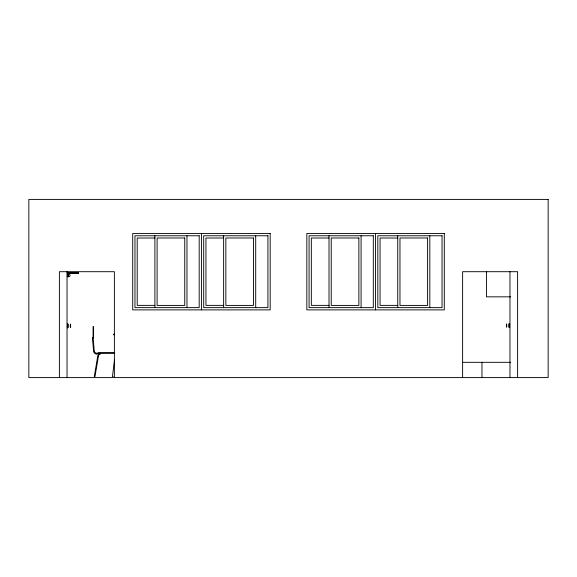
<?xml version="1.0" encoding="UTF-8"?>
<svg xmlns="http://www.w3.org/2000/svg" width="577" height="577" viewBox="0 0 577 577"><rect width="100%" height="100%" fill="white"/><g stroke="black" fill="none" stroke-linecap="round" stroke-linejoin="round"><path stroke-width="0.87" d="M67.963 274.003L67.358 274.443M68.223 276.188L67.761 276.145L68.237 276.08M67.812 276.268L68.007 275.9M68.014 276.361L68.043 275.936M114.498 359.897L112.457 376.586L113.164 376.586M99.042 353.73L98.047 354.761L97.744 356.074L94.311 376.593L94.96 376.593L98.631 355.071L100.456 354.004M67.898 274.645L68.007 275.092L68.108 274.638M68.115 275.049L68.115 274.645M77.693 273.26L78.407 273.137L68.014 273.152M68.31 273.231L78.256 273.072M67.834 274.14L68.461 274.205L67.451 274.335M77.96 273.159L78.385 273.137L77.801 273.065M68.735 273.332L69.168 273.332L67.87 273.339M77.938 273.145L78.212 273.152M154.896 238.02L137.211 238.02L137.211 305.377L155.025 305.377M223.631 238.02L205.946 238.02L205.946 305.377L223.753 305.377M329.013 238.02L311.328 238.02L311.328 305.377L329.142 305.377M397.748 238.02L380.063 238.02L380.063 305.377L397.878 305.377M67.451 272.575L68.194 272.575M69.37 272.791L76.431 272.791M77.693 272.733L78.27 272.733M69.37 272.957L76.431 272.957M67.567 274.025L68.36 274.025M67.199 276.556L68.728 276.556M67.718 276.953L68.209 276.953M510.652 296.838L486.454 296.838L486.454 271.695M113.611 334.17L114.311 334.17M113.611 334.775L114.311 334.775M462.588 362.32L510.544 362.32M114.708 352.706L98.415 352.706L96.799 353.333M114.708 353.261L98.415 353.261L96.799 353.889M96.756 353.449L94.671 352.331L94.267 351.162L93.077 337.617M96.669 354.112L95.227 353.737L94.101 352.706L93.618 351.299L92.414 337.646M517.605 377.596L517.605 271.702L462.617 271.702L462.617 377.596M509.967 271.702L509.967 377.596M509.642 323.423L509.642 327.736M508.676 323.856L508.676 327.303M506.736 324.433L506.736 326.69M506.411 323.856L506.411 327.303M481.968 362.32L481.968 377.596M429.822 235.762L429.822 307.635M397.748 235.762L397.748 307.635M375.562 233.512L375.562 309.885M361.087 235.762L361.087 307.635M329.013 235.762L329.013 307.635M255.705 235.762L255.705 307.635M223.631 235.762L223.631 307.635M201.438 233.512L201.438 309.885M186.97 235.762L186.97 307.635M154.896 235.762L154.896 307.635M114.383 377.596L114.383 271.702L59.395 271.702L59.395 377.596M93.589 326.604L93.589 337.985M93.077 326.604L93.077 337.985M70.61 324.079L70.61 327.57M70.293 324.7L70.293 326.986M68.353 324.079L68.353 327.57M67.437 274.695L67.437 275.164M67.437 275.828L67.437 276.296M67.379 323.647L67.379 328.01M67.221 272.654L67.221 273.094M67.033 271.702L67.033 377.596M548.15 199.404L28.85 199.404L28.85 377.596L548.15 377.596L548.15 199.404M270.173 233.512L132.71 233.512L132.71 309.885L270.173 309.885L270.173 233.512M444.29 233.512L306.827 233.512L306.827 309.885L444.29 309.885L444.29 233.512M199.188 235.762L134.96 235.762L134.96 307.635L199.188 307.635L199.188 235.762M267.923 235.762L203.688 235.762L203.688 307.635L267.923 307.635L267.923 235.762M373.312 235.762L309.077 235.762L309.077 307.635L373.312 307.635L373.312 235.762M442.04 235.762L377.812 235.762L377.812 307.635L442.04 307.635L442.04 235.762M184.748 237.984L157.117 237.984L157.117 305.413L184.748 305.413L184.748 237.984M253.483 237.984L225.852 237.984L225.852 305.413L253.483 305.413L253.483 237.984M358.872 237.984L331.234 237.984L331.234 305.413L358.872 305.413L358.872 237.984M427.6 237.984L399.969 237.984L399.969 305.413L427.6 305.413L427.6 237.984M68.649 276.333A0.966 0.966 0 0 0 70.105 275.496A0.966 0.966 0 0 0 68.649 274.652A0.966 0.966 0 0 0 68.649 276.333"/></g></svg>
